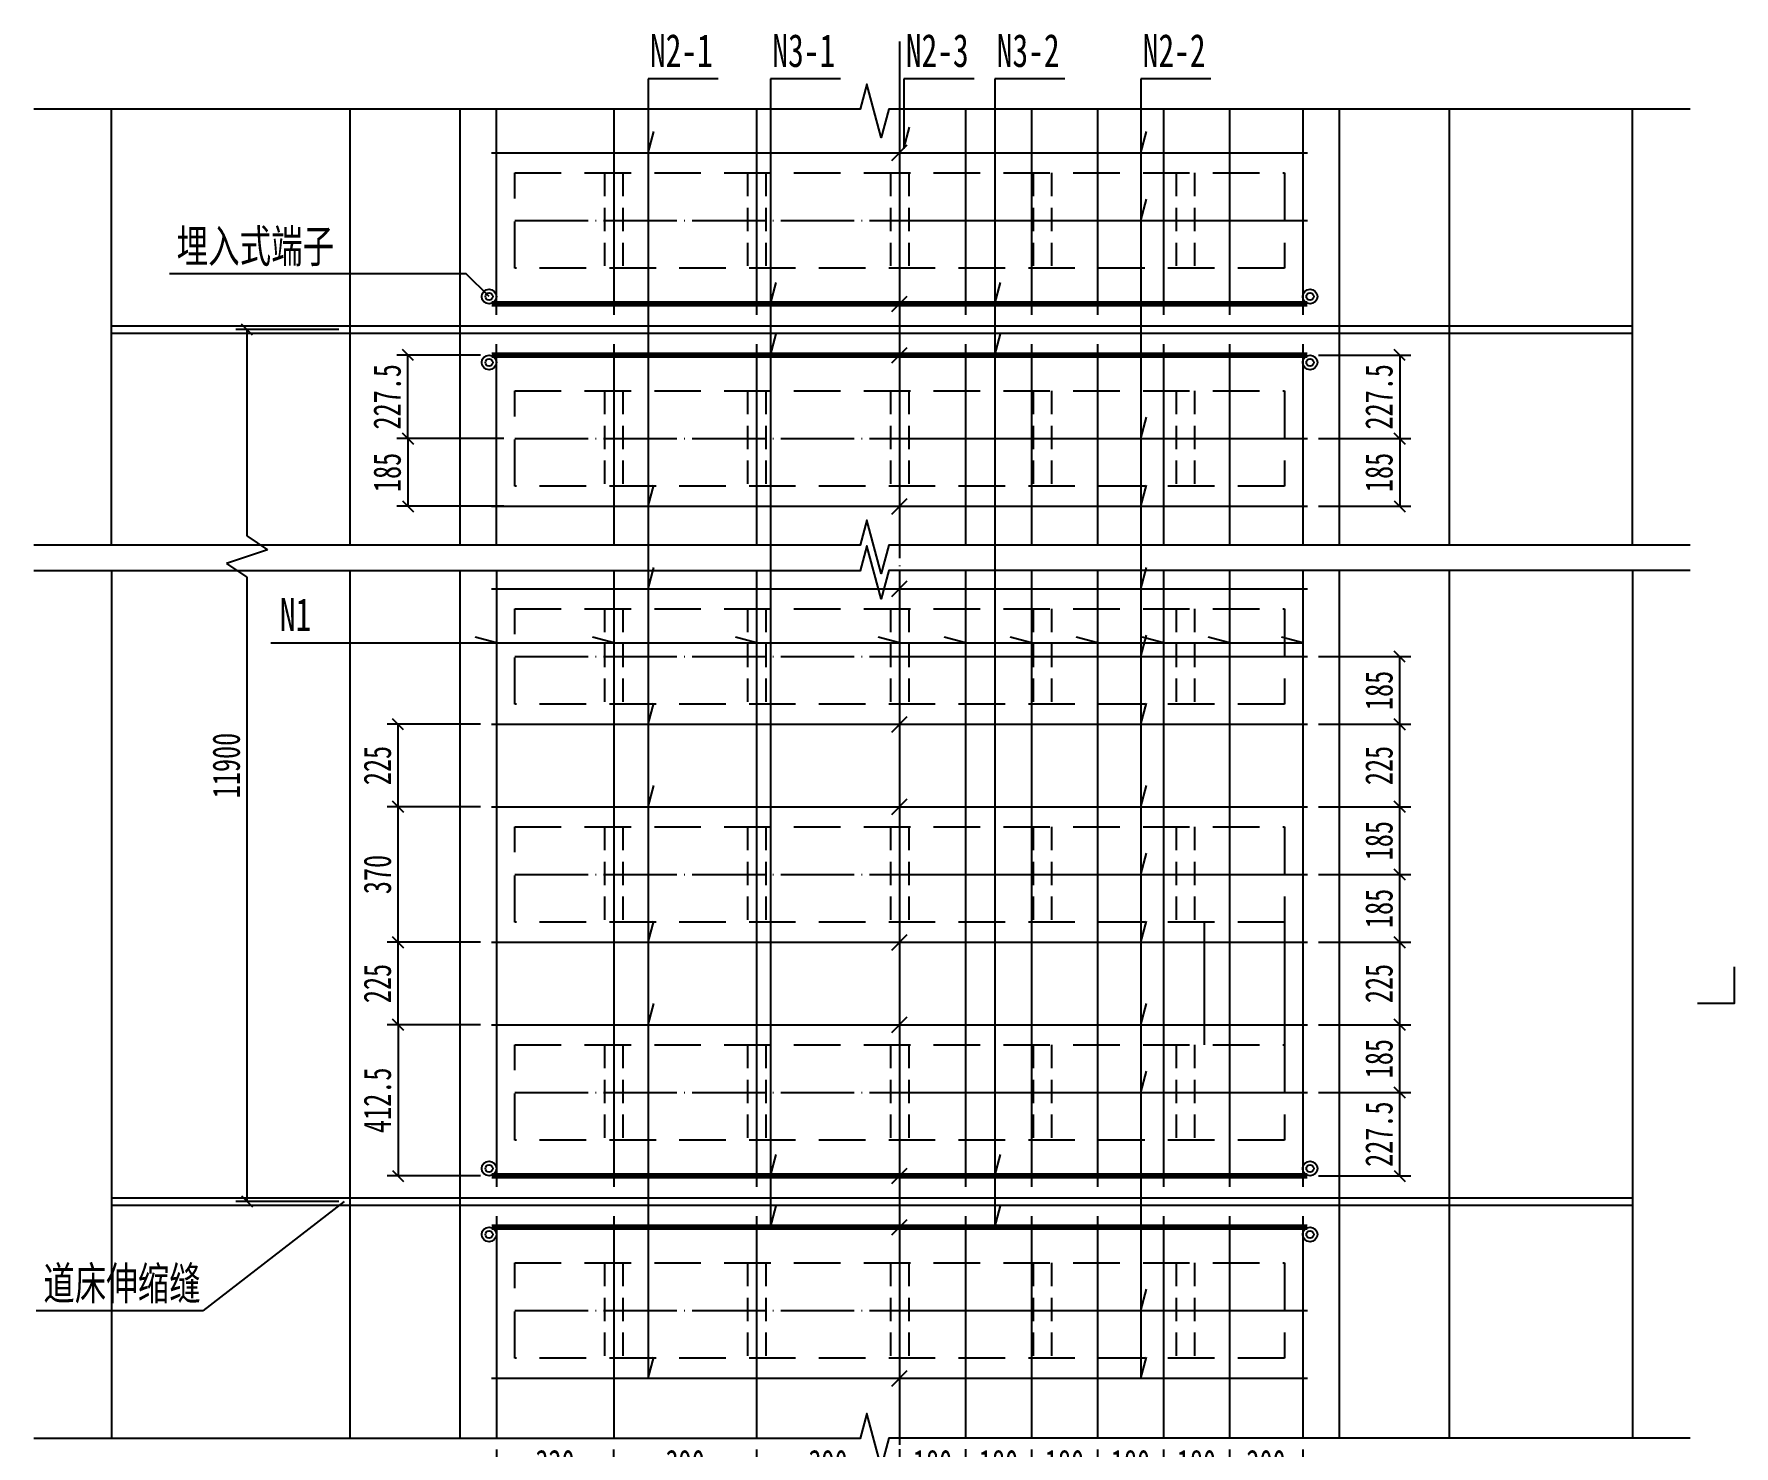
# Model space of a CAD drawing. Header units: millimetres. Extents: x 21769 to 40680, y -6403 to 2518.
# Drawn here: x 28907 to 33546, y -4418 to -564 of the extents above; entities that cross this region are included whole.
import ezdxf

# ---------------------------------------------------------------- set-up
doc = ezdxf.new("R2010")
doc.units = ezdxf.units.MM
doc.linetypes.add('DASHED', pattern=[19.05, 12.7, -6.35])
doc.linetypes.add('DOTE', pattern=[2.42, 2, -0.2, 0.02, -0.2])
doc.layers.get('Defpoints').update_dxf_attribs({"color": 250})
for name, color, linetype in [('DOT', 6, 'DOTE'), ('标注', 3, 'Continuous'), ('粗实线', 4, 'Continuous'), ('钢筋', 4, 'Continuous')]:
    doc.layers.add(name, color=color, linetype=linetype)
doc.styles.add('宋体', font='SimSun.ttf', dxfattribs={"width": 0.7})
doc.dimstyles.new('1比30', dxfattribs={"dimscale": 30, "dimtxt": 2.5, "dimasz": 1, "dimexe": 1, "dimexo": 1, "dimtad": 3, "dimdec": 0, "dimzin": 0, "dimdsep": 46, "dimtxsty": '宋体', "dimblk": 'OBLIQUE', "dimcen": 0.09, "dimadec": 0, "dimazin": 0, "dimtfac": 1, "dimtdec": 0, "dimtix": 1, "dimtofl": 0, "dimtmove": 0, "dimatfit": 3, "dimfxl": 0, "dimtolj": 1, "dimtzin": 0, "dimarcsym": 0})

# ---------------------------------------------------------------- blocks, each defined once
blk = doc.blocks.new('_Oblique')
at = {"color": 0, "linetype": 'ByBlock', "lineweight": -2}
blk.add_line((-0.5, -0.5), (0.5, 0.5), dxfattribs=at)
blk = doc.blocks.new('*D30')
at = {"layer": 'Defpoints', "color": 0, "transparency": 16777216}
for p in [(29900.7, -3042.9), (30156, -3042.9), (30156, -3267.9)]:
    blk.add_point(p, dxfattribs=at)
at = {"layer": '标注', "color": 0, "lineweight": -2, "transparency": 16777216}
for p, q in [((30126, -3042.9), (29870.7, -3042.9)), ((29900.7, -3267.9), (29900.7, -3042.9)), ((30126, -3267.9), (29870.7, -3267.9))]:
    blk.add_line(p, q, dxfattribs=at)
at = {"layer": '标注', "color": 0, "lineweight": -2, "transparency": 16777216, "xscale": 30, "yscale": 30, "zscale": 30}
for p, rotation in [((29900.7, -3042.9), 90), ((29900.7, -3267.9), 270)]:
    blk.add_blockref('_Oblique', p, dxfattribs=dict(at, rotation=rotation))
at = {"layer": '标注', "color": 0, "transparency": 16777216, "insert": (29844.5, -3155.4), "char_height": 75, "attachment_point": 5, "rotation": 90, "style": '宋体'}
blk.add_mtext('\\A1;225', dxfattribs=at)
blk = doc.blocks.new('*D31')
at = {"layer": 'Defpoints', "color": 0, "transparency": 16777216}
for p in [(29900.7, -2672.9), (30156, -2672.9), (30156, -3042.9)]:
    blk.add_point(p, dxfattribs=at)
at = {"layer": '标注', "color": 0, "lineweight": -2, "transparency": 16777216}
for p, q in [((30126, -2672.9), (29870.7, -2672.9)), ((29900.7, -3042.9), (29900.7, -2672.9)), ((30126, -3042.9), (29870.7, -3042.9))]:
    blk.add_line(p, q, dxfattribs=at)
at = {"layer": '标注', "color": 0, "lineweight": -2, "transparency": 16777216, "xscale": 30, "yscale": 30, "zscale": 30}
for p, rotation in [((29900.7, -2672.9), 90), ((29900.7, -3042.9), 270)]:
    blk.add_blockref('_Oblique', p, dxfattribs=dict(at, rotation=rotation))
at = {"layer": '标注', "color": 0, "transparency": 16777216, "insert": (29844.5, -2857.9), "char_height": 75, "attachment_point": 5, "rotation": 90, "style": '宋体'}
blk.add_mtext('\\A1;370', dxfattribs=at)
blk = doc.blocks.new('*D32')
at = {"layer": 'Defpoints', "color": 0, "transparency": 16777216}
for p in [(29900.7, -2447.9), (30156, -2447.9), (30156, -2672.9)]:
    blk.add_point(p, dxfattribs=at)
at = {"layer": '标注', "color": 0, "lineweight": -2, "transparency": 16777216}
for p, q in [((30126, -2447.9), (29870.7, -2447.9)), ((29900.7, -2672.9), (29900.7, -2447.9)), ((30126, -2672.9), (29870.7, -2672.9))]:
    blk.add_line(p, q, dxfattribs=at)
at = {"layer": '标注', "color": 0, "lineweight": -2, "transparency": 16777216, "xscale": 30, "yscale": 30, "zscale": 30}
for p, rotation in [((29900.7, -2447.9), 90), ((29900.7, -2672.9), 270)]:
    blk.add_blockref('_Oblique', p, dxfattribs=dict(at, rotation=rotation))
at = {"layer": '标注', "color": 0, "transparency": 16777216, "insert": (29844.5, -2560.4), "char_height": 75, "attachment_point": 5, "rotation": 90, "style": '宋体'}
blk.add_mtext('\\A1;225', dxfattribs=at)
blk = doc.blocks.new('*D27')
at = {"layer": 'Defpoints', "color": 0, "transparency": 16777216}
for p in [(29927.3, -1440.4), (30156, -1440.4), (30218.9, -1667.9)]:
    blk.add_point(p, dxfattribs=at)
at = {"layer": '标注', "color": 0, "lineweight": -2, "transparency": 16777216}
for p, q in [((30126, -1440.4), (29897.3, -1440.4)), ((29927.3, -1667.9), (29927.3, -1440.4)), ((30188.9, -1667.9), (29897.3, -1667.9))]:
    blk.add_line(p, q, dxfattribs=at)
at = {"layer": '标注', "color": 0, "lineweight": -2, "transparency": 16777216, "xscale": 30, "yscale": 30, "zscale": 30}
for p, rotation in [((29927.3, -1440.4), 90), ((29927.3, -1667.9), 270)]:
    blk.add_blockref('_Oblique', p, dxfattribs=dict(at, rotation=rotation))
at = {"layer": '标注', "color": 0, "transparency": 16777216, "insert": (29871.1, -1554.1), "char_height": 75, "attachment_point": 5, "rotation": 90, "style": '宋体'}
blk.add_mtext('\\A1;227.5', dxfattribs=at)
blk = doc.blocks.new('*D33')
at = {"layer": 'Defpoints', "color": 0, "transparency": 16777216}
for p in [(30156, -3267.9), (29900.7, -3680.4), (30156, -3680.4)]:
    blk.add_point(p, dxfattribs=at)
at = {"layer": '标注', "color": 0, "lineweight": -2, "transparency": 16777216}
for p, q in [((30126, -3267.9), (29870.7, -3267.9)), ((29900.7, -3267.9), (29900.7, -3680.4)), ((30126, -3680.4), (29870.7, -3680.4))]:
    blk.add_line(p, q, dxfattribs=at)
at = {"layer": '标注', "color": 0, "lineweight": -2, "transparency": 16777216, "xscale": 30, "yscale": 30, "zscale": 30}
for p, rotation in [((29900.7, -3267.9), 90), ((29900.7, -3680.4), 270)]:
    blk.add_blockref('_Oblique', p, dxfattribs=dict(at, rotation=rotation))
at = {"layer": '标注', "color": 0, "transparency": 16777216, "insert": (29844.5, -3474.1), "char_height": 75, "attachment_point": 5, "rotation": 90, "style": '宋体'}
blk.add_mtext('\\A1;412.5', dxfattribs=at)
blk = doc.blocks.new('*D34')
at = {"layer": 'Defpoints', "color": 0, "transparency": 16777216}
for p in [(30218.9, -1667.9), (29927.3, -1852.9), (30218.9, -1852.9)]:
    blk.add_point(p, dxfattribs=at)
at = {"layer": '标注', "color": 0, "lineweight": -2, "transparency": 16777216}
for p, q in [((30188.9, -1667.9), (29897.3, -1667.9)), ((29927.3, -1667.9), (29927.3, -1852.9)), ((30188.9, -1852.9), (29897.3, -1852.9))]:
    blk.add_line(p, q, dxfattribs=at)
at = {"layer": '标注', "color": 0, "lineweight": -2, "transparency": 16777216, "xscale": 30, "yscale": 30, "zscale": 30}
for p, rotation in [((29927.3, -1667.9), 90), ((29927.3, -1852.9), 270)]:
    blk.add_blockref('_Oblique', p, dxfattribs=dict(at, rotation=rotation))
at = {"layer": '标注', "color": 0, "transparency": 16777216, "insert": (29871.1, -1760.4), "char_height": 75, "attachment_point": 5, "rotation": 90, "style": '宋体'}
blk.add_mtext('\\A1;185', dxfattribs=at)
blk = doc.blocks.new('*D35')
at = {"layer": 'Defpoints', "color": 0, "transparency": 16777216}
for p in [(32381.8, -1440.4), (32381.8, -1667.9), (32633.7, -1667.9)]:
    blk.add_point(p, dxfattribs=at)
at = {"layer": '标注', "color": 0, "lineweight": -2, "transparency": 16777216}
for p, q in [((32411.8, -1440.4), (32663.7, -1440.4)), ((32633.7, -1440.4), (32633.7, -1667.9)), ((32411.8, -1667.9), (32663.7, -1667.9))]:
    blk.add_line(p, q, dxfattribs=at)
at = {"layer": '标注', "color": 0, "lineweight": -2, "transparency": 16777216, "xscale": 30, "yscale": 30, "zscale": 30}
for p, rotation in [((32633.7, -1440.4), 90), ((32633.7, -1667.9), 270)]:
    blk.add_blockref('_Oblique', p, dxfattribs=dict(at, rotation=rotation))
at = {"layer": '标注', "color": 0, "transparency": 16777216, "insert": (32577.4, -1554.1), "char_height": 75, "attachment_point": 5, "rotation": 90, "style": '宋体'}
blk.add_mtext('\\A1;227.5', dxfattribs=at)
blk = doc.blocks.new('*D36')
at = {"layer": 'Defpoints', "color": 0, "transparency": 16777216}
for p in [(32381.8, -1667.9), (32381.8, -1852.9), (32633.7, -1852.9)]:
    blk.add_point(p, dxfattribs=at)
at = {"layer": '标注', "color": 0, "lineweight": -2, "transparency": 16777216}
for p, q in [((32411.8, -1667.9), (32663.7, -1667.9)), ((32633.7, -1667.9), (32633.7, -1852.9)), ((32411.8, -1852.9), (32663.7, -1852.9))]:
    blk.add_line(p, q, dxfattribs=at)
at = {"layer": '标注', "color": 0, "lineweight": -2, "transparency": 16777216, "xscale": 30, "yscale": 30, "zscale": 30}
for p, rotation in [((32633.7, -1667.9), 90), ((32633.7, -1852.9), 270)]:
    blk.add_blockref('_Oblique', p, dxfattribs=dict(at, rotation=rotation))
at = {"layer": '标注', "color": 0, "transparency": 16777216, "insert": (32577.4, -1760.4), "char_height": 75, "attachment_point": 5, "rotation": 90, "style": '宋体'}
blk.add_mtext('\\A1;185', dxfattribs=at)
blk = doc.blocks.new('*D37')
at = {"layer": 'Defpoints', "color": 0, "transparency": 16777216}
for p in [(32381.8, -3452.9), (32633.7, -3452.9), (32381.8, -3680.4)]:
    blk.add_point(p, dxfattribs=at)
at = {"layer": '标注', "color": 0, "lineweight": -2, "transparency": 16777216}
for p, q in [((32411.8, -3452.9), (32663.7, -3452.9)), ((32633.7, -3680.4), (32633.7, -3452.9)), ((32411.8, -3680.4), (32663.7, -3680.4))]:
    blk.add_line(p, q, dxfattribs=at)
at = {"layer": '标注', "color": 0, "lineweight": -2, "transparency": 16777216, "xscale": 30, "yscale": 30, "zscale": 30}
for p, rotation in [((32633.7, -3452.9), 90), ((32633.7, -3680.4), 270)]:
    blk.add_blockref('_Oblique', p, dxfattribs=dict(at, rotation=rotation))
at = {"layer": '标注', "color": 0, "transparency": 16777216, "insert": (32577.4, -3566.6), "char_height": 75, "attachment_point": 5, "rotation": 90, "style": '宋体'}
blk.add_mtext('\\A1;227.5', dxfattribs=at)
blk = doc.blocks.new('*D38')
at = {"layer": 'Defpoints', "color": 0, "transparency": 16777216}
for p in [(32381.8, -3267.9), (32633.7, -3267.9), (32381.8, -3452.9)]:
    blk.add_point(p, dxfattribs=at)
at = {"layer": '标注', "color": 0, "lineweight": -2, "transparency": 16777216}
for p, q in [((32411.8, -3267.9), (32663.7, -3267.9)), ((32633.7, -3452.9), (32633.7, -3267.9)), ((32411.8, -3452.9), (32663.7, -3452.9))]:
    blk.add_line(p, q, dxfattribs=at)
at = {"layer": '标注', "color": 0, "lineweight": -2, "transparency": 16777216, "xscale": 30, "yscale": 30, "zscale": 30}
for p, rotation in [((32633.7, -3267.9), 90), ((32633.7, -3452.9), 270)]:
    blk.add_blockref('_Oblique', p, dxfattribs=dict(at, rotation=rotation))
at = {"layer": '标注', "color": 0, "transparency": 16777216, "insert": (32577.4, -3360.4), "char_height": 75, "attachment_point": 5, "rotation": 90, "style": '宋体'}
blk.add_mtext('\\A1;185', dxfattribs=at)
blk = doc.blocks.new('*D39')
at = {"layer": 'Defpoints', "color": 0, "transparency": 16777216}
for p in [(32381.8, -3042.9), (32633.7, -3042.9), (32381.8, -3267.9)]:
    blk.add_point(p, dxfattribs=at)
at = {"layer": '标注', "color": 0, "lineweight": -2, "transparency": 16777216}
for p, q in [((32411.8, -3042.9), (32663.7, -3042.9)), ((32633.7, -3267.9), (32633.7, -3042.9)), ((32411.8, -3267.9), (32663.7, -3267.9))]:
    blk.add_line(p, q, dxfattribs=at)
at = {"layer": '标注', "color": 0, "lineweight": -2, "transparency": 16777216, "xscale": 30, "yscale": 30, "zscale": 30}
for p, rotation in [((32633.7, -3042.9), 90), ((32633.7, -3267.9), 270)]:
    blk.add_blockref('_Oblique', p, dxfattribs=dict(at, rotation=rotation))
at = {"layer": '标注', "color": 0, "transparency": 16777216, "insert": (32577.4, -3155.4), "char_height": 75, "attachment_point": 5, "rotation": 90, "style": '宋体'}
blk.add_mtext('\\A1;225', dxfattribs=at)
blk = doc.blocks.new('*D40')
at = {"layer": 'Defpoints', "color": 0, "transparency": 16777216}
for p in [(32381.8, -2857.9), (32633.7, -2857.9), (32381.8, -3042.9)]:
    blk.add_point(p, dxfattribs=at)
at = {"layer": '标注', "color": 0, "lineweight": -2, "transparency": 16777216}
for p, q in [((32411.8, -2857.9), (32663.7, -2857.9)), ((32633.7, -3042.9), (32633.7, -2857.9)), ((32411.8, -3042.9), (32663.7, -3042.9))]:
    blk.add_line(p, q, dxfattribs=at)
at = {"layer": '标注', "color": 0, "lineweight": -2, "transparency": 16777216, "xscale": 30, "yscale": 30, "zscale": 30}
for p, rotation in [((32633.7, -2857.9), 90), ((32633.7, -3042.9), 270)]:
    blk.add_blockref('_Oblique', p, dxfattribs=dict(at, rotation=rotation))
at = {"layer": '标注', "color": 0, "transparency": 16777216, "insert": (32577.4, -2950.4), "char_height": 75, "attachment_point": 5, "rotation": 90, "style": '宋体'}
blk.add_mtext('\\A1;185', dxfattribs=at)
blk = doc.blocks.new('*D41')
at = {"layer": 'Defpoints', "color": 0, "transparency": 16777216}
for p in [(32381.8, -2672.9), (32633.7, -2672.9), (32381.8, -2857.9)]:
    blk.add_point(p, dxfattribs=at)
at = {"layer": '标注', "color": 0, "lineweight": -2, "transparency": 16777216}
for p, q in [((32411.8, -2672.9), (32663.7, -2672.9)), ((32633.7, -2857.9), (32633.7, -2672.9)), ((32411.8, -2857.9), (32663.7, -2857.9))]:
    blk.add_line(p, q, dxfattribs=at)
at = {"layer": '标注', "color": 0, "lineweight": -2, "transparency": 16777216, "xscale": 30, "yscale": 30, "zscale": 30}
for p, rotation in [((32633.7, -2672.9), 90), ((32633.7, -2857.9), 270)]:
    blk.add_blockref('_Oblique', p, dxfattribs=dict(at, rotation=rotation))
at = {"layer": '标注', "color": 0, "transparency": 16777216, "insert": (32577.4, -2765.4), "char_height": 75, "attachment_point": 5, "rotation": 90, "style": '宋体'}
blk.add_mtext('\\A1;185', dxfattribs=at)
blk = doc.blocks.new('*D42')
at = {"layer": 'Defpoints', "color": 0, "transparency": 16777216}
for p in [(32381.8, -2447.9), (32633.7, -2447.9), (32381.8, -2672.9)]:
    blk.add_point(p, dxfattribs=at)
at = {"layer": '标注', "color": 0, "lineweight": -2, "transparency": 16777216}
for p, q in [((32411.8, -2447.9), (32663.7, -2447.9)), ((32633.7, -2672.9), (32633.7, -2447.9)), ((32411.8, -2672.9), (32663.7, -2672.9))]:
    blk.add_line(p, q, dxfattribs=at)
at = {"layer": '标注', "color": 0, "lineweight": -2, "transparency": 16777216, "xscale": 30, "yscale": 30, "zscale": 30}
for p, rotation in [((32633.7, -2447.9), 90), ((32633.7, -2672.9), 270)]:
    blk.add_blockref('_Oblique', p, dxfattribs=dict(at, rotation=rotation))
at = {"layer": '标注', "color": 0, "transparency": 16777216, "insert": (32577.4, -2560.4), "char_height": 75, "attachment_point": 5, "rotation": 90, "style": '宋体'}
blk.add_mtext('\\A1;225', dxfattribs=at)
blk = doc.blocks.new('*D43')
at = {"layer": 'Defpoints', "color": 0, "transparency": 16777216}
for p in [(32381.8, -2262.9), (32633.7, -2262.9), (32381.8, -2447.9)]:
    blk.add_point(p, dxfattribs=at)
at = {"layer": '标注', "color": 0, "lineweight": -2, "transparency": 16777216}
for p, q in [((32411.8, -2262.9), (32663.7, -2262.9)), ((32633.7, -2447.9), (32633.7, -2262.9)), ((32411.8, -2447.9), (32663.7, -2447.9))]:
    blk.add_line(p, q, dxfattribs=at)
at = {"layer": '标注', "color": 0, "lineweight": -2, "transparency": 16777216, "xscale": 30, "yscale": 30, "zscale": 30}
for p, rotation in [((32633.7, -2262.9), 90), ((32633.7, -2447.9), 270)]:
    blk.add_blockref('_Oblique', p, dxfattribs=dict(at, rotation=rotation))
at = {"layer": '标注', "color": 0, "transparency": 16777216, "insert": (32577.4, -2355.4), "char_height": 75, "attachment_point": 5, "rotation": 90, "style": '宋体'}
blk.add_mtext('\\A1;185', dxfattribs=at)
blk = doc.blocks.new('*D28')
at = {"layer": 'Defpoints', "color": 0, "transparency": 16777216}
for p in [(29768.9, -1370.4), (29488.4, -3750.4), (29768.9, -3750.4)]:
    blk.add_point(p, dxfattribs=at)
at = {"layer": '标注', "color": 0, "lineweight": -2, "transparency": 16777216}
for p, q in [((29738.9, -1370.4), (29458.4, -1370.4)), ((29488.4, -1370.4), (29488.4, -1933.8)), ((29488.4, -1933.8), (29544.6, -1971.3)), ((29544.6, -1971.3), (29432.1, -2008.8)), ((29432.1, -2008.8), (29488.4, -2046.3)), ((29488.4, -2046.3), (29488.4, -3750.4)), ((29738.9, -3750.4), (29458.4, -3750.4))]:
    blk.add_line(p, q, dxfattribs=at)
at = {"layer": '标注', "color": 0, "lineweight": -2, "transparency": 16777216, "xscale": 30, "yscale": 30, "zscale": 30}
for p, rotation in [((29488.4, -1370.4), 90), ((29488.4, -3750.4), 270)]:
    blk.add_blockref('_Oblique', p, dxfattribs=dict(at, rotation=rotation))
at = {"layer": '标注', "color": 0, "transparency": 16777216, "insert": (29432.1, -2560.4), "char_height": 75, "attachment_point": 5, "rotation": 90, "style": '宋体'}
blk.add_mtext('\\A1;11900', dxfattribs=at)
blk = doc.blocks.new('*D46')
at = {"layer": 'Defpoints', "color": 0, "transparency": 16777216}
for p in [(30168.9, -4397.2), (30488.9, -4397.2), (30488.9, -4522.2)]:
    blk.add_point(p, dxfattribs=at)
at = {"layer": '标注', "color": 0, "lineweight": -2, "transparency": 16777216}
for p, q in [((30168.9, -4427.2), (30168.9, -4552.2)), ((30488.9, -4427.2), (30488.9, -4552.2)), ((30168.9, -4522.2), (30488.9, -4522.2))]:
    blk.add_line(p, q, dxfattribs=at)
at = {"layer": '标注', "color": 0, "lineweight": -2, "transparency": 16777216, "xscale": 30, "yscale": 30, "zscale": 30, "rotation": 180}
blk.add_blockref('_Oblique', (30168.9, -4522.2), dxfattribs=at)
at = {"layer": '标注', "color": 0, "lineweight": -2, "transparency": 16777216, "xscale": 30, "yscale": 30, "zscale": 30}
blk.add_blockref('_Oblique', (30488.9, -4522.2), dxfattribs=at)
at = {"layer": '标注', "color": 0, "transparency": 16777216, "insert": (30328.9, -4466), "char_height": 75, "attachment_point": 5, "style": '宋体'}
blk.add_mtext('\\A1;320', dxfattribs=at)
blk = doc.blocks.new('*D47')
at = {"layer": 'Defpoints', "color": 0, "transparency": 16777216}
for p in [(30488.9, -4397.2), (30878.9, -4397.2), (30878.9, -4522.2)]:
    blk.add_point(p, dxfattribs=at)
at = {"layer": '标注', "color": 0, "lineweight": -2, "transparency": 16777216}
for p, q in [((30488.9, -4427.2), (30488.9, -4552.2)), ((30878.9, -4427.2), (30878.9, -4552.2)), ((30488.9, -4522.2), (30878.9, -4522.2))]:
    blk.add_line(p, q, dxfattribs=at)
at = {"layer": '标注', "color": 0, "lineweight": -2, "transparency": 16777216, "xscale": 30, "yscale": 30, "zscale": 30, "rotation": 180}
blk.add_blockref('_Oblique', (30488.9, -4522.2), dxfattribs=at)
at = {"layer": '标注', "color": 0, "lineweight": -2, "transparency": 16777216, "xscale": 30, "yscale": 30, "zscale": 30}
blk.add_blockref('_Oblique', (30878.9, -4522.2), dxfattribs=at)
at = {"layer": '标注', "color": 0, "transparency": 16777216, "insert": (30683.9, -4466), "char_height": 75, "attachment_point": 5, "style": '宋体'}
blk.add_mtext('\\A1;390', dxfattribs=at)
blk = doc.blocks.new('*D48')
at = {"layer": 'Defpoints', "color": 0, "transparency": 16777216}
for p in [(30878.9, -4397.2), (31268.9, -4397.2), (31268.9, -4522.2)]:
    blk.add_point(p, dxfattribs=at)
at = {"layer": '标注', "color": 0, "lineweight": -2, "transparency": 16777216}
for p, q in [((30878.9, -4427.2), (30878.9, -4552.2)), ((31268.9, -4427.2), (31268.9, -4552.2)), ((30878.9, -4522.2), (31268.9, -4522.2))]:
    blk.add_line(p, q, dxfattribs=at)
at = {"layer": '标注', "color": 0, "lineweight": -2, "transparency": 16777216, "xscale": 30, "yscale": 30, "zscale": 30, "rotation": 180}
blk.add_blockref('_Oblique', (30878.9, -4522.2), dxfattribs=at)
at = {"layer": '标注', "color": 0, "lineweight": -2, "transparency": 16777216, "xscale": 30, "yscale": 30, "zscale": 30}
blk.add_blockref('_Oblique', (31268.9, -4522.2), dxfattribs=at)
at = {"layer": '标注', "color": 0, "transparency": 16777216, "insert": (31073.9, -4466), "char_height": 75, "attachment_point": 5, "style": '宋体'}
blk.add_mtext('\\A1;390', dxfattribs=at)
blk = doc.blocks.new('*D61')
at = {"color": 0, "lineweight": -2, "transparency": 16777216}
for p, q in [((31268.9, -4426.8), (31268.9, -4552.2)), ((31448.9, -4426.8), (31448.9, -4552.2)), ((31268.9, -4522.2), (31448.9, -4522.2))]:
    blk.add_line(p, q, dxfattribs=at)
at = {"layer": 'Defpoints', "color": 0, "transparency": 16777216}
for p in [(31268.9, -4396.8), (31448.9, -4396.8), (31448.9, -4522.2)]:
    blk.add_point(p, dxfattribs=at)
at = {"color": 0, "lineweight": -2, "transparency": 16777216, "xscale": 30, "yscale": 30, "zscale": 30, "rotation": 180}
blk.add_blockref('_Oblique', (31268.9, -4522.2), dxfattribs=at)
at = {"color": 0, "lineweight": -2, "transparency": 16777216, "xscale": 30, "yscale": 30, "zscale": 30}
blk.add_blockref('_Oblique', (31448.9, -4522.2), dxfattribs=at)
at = {"color": 0, "transparency": 16777216, "insert": (31358.9, -4466), "char_height": 75, "attachment_point": 5, "style": '宋体'}
blk.add_mtext('\\A1;180', dxfattribs=at)
blk = doc.blocks.new('*D62')
at = {"color": 0, "lineweight": -2, "transparency": 16777216}
for p, q in [((31448.9, -4426.8), (31448.9, -4552.2)), ((31628.9, -4427.2), (31628.9, -4552.2)), ((31448.9, -4522.2), (31628.9, -4522.2))]:
    blk.add_line(p, q, dxfattribs=at)
at = {"layer": 'Defpoints', "color": 0, "transparency": 16777216}
for p in [(31448.9, -4396.8), (31628.9, -4397.2), (31628.9, -4522.2)]:
    blk.add_point(p, dxfattribs=at)
at = {"color": 0, "lineweight": -2, "transparency": 16777216, "xscale": 30, "yscale": 30, "zscale": 30, "rotation": 180}
blk.add_blockref('_Oblique', (31448.9, -4522.2), dxfattribs=at)
at = {"color": 0, "lineweight": -2, "transparency": 16777216, "xscale": 30, "yscale": 30, "zscale": 30}
blk.add_blockref('_Oblique', (31628.9, -4522.2), dxfattribs=at)
at = {"color": 0, "transparency": 16777216, "insert": (31538.9, -4466), "char_height": 75, "attachment_point": 5, "style": '宋体'}
blk.add_mtext('\\A1;180', dxfattribs=at)
blk = doc.blocks.new('*D63')
at = {"color": 0, "lineweight": -2, "transparency": 16777216}
for p, q in [((31628.9, -4427.2), (31628.9, -4552.2)), ((31808.9, -4427.2), (31808.9, -4552.2)), ((31628.9, -4522.2), (31808.9, -4522.2))]:
    blk.add_line(p, q, dxfattribs=at)
at = {"layer": 'Defpoints', "color": 0, "transparency": 16777216}
for p in [(31628.9, -4397.2), (31808.9, -4397.2), (31808.9, -4522.2)]:
    blk.add_point(p, dxfattribs=at)
at = {"color": 0, "lineweight": -2, "transparency": 16777216, "xscale": 30, "yscale": 30, "zscale": 30, "rotation": 180}
blk.add_blockref('_Oblique', (31628.9, -4522.2), dxfattribs=at)
at = {"color": 0, "lineweight": -2, "transparency": 16777216, "xscale": 30, "yscale": 30, "zscale": 30}
blk.add_blockref('_Oblique', (31808.9, -4522.2), dxfattribs=at)
at = {"color": 0, "transparency": 16777216, "insert": (31718.9, -4466), "char_height": 75, "attachment_point": 5, "style": '宋体'}
blk.add_mtext('\\A1;180', dxfattribs=at)
blk = doc.blocks.new('*D64')
at = {"color": 0, "lineweight": -2, "transparency": 16777216}
for p, q in [((31808.9, -4427.2), (31808.9, -4552.2)), ((31988.9, -4427.2), (31988.9, -4552.2)), ((31808.9, -4522.2), (31988.9, -4522.2))]:
    blk.add_line(p, q, dxfattribs=at)
at = {"layer": 'Defpoints', "color": 0, "transparency": 16777216}
for p in [(31808.9, -4397.2), (31988.9, -4397.2), (31988.9, -4522.2)]:
    blk.add_point(p, dxfattribs=at)
at = {"color": 0, "lineweight": -2, "transparency": 16777216, "xscale": 30, "yscale": 30, "zscale": 30, "rotation": 180}
blk.add_blockref('_Oblique', (31808.9, -4522.2), dxfattribs=at)
at = {"color": 0, "lineweight": -2, "transparency": 16777216, "xscale": 30, "yscale": 30, "zscale": 30}
blk.add_blockref('_Oblique', (31988.9, -4522.2), dxfattribs=at)
at = {"color": 0, "transparency": 16777216, "insert": (31898.9, -4466), "char_height": 75, "attachment_point": 5, "style": '宋体'}
blk.add_mtext('\\A1;180', dxfattribs=at)
blk = doc.blocks.new('*D65')
at = {"color": 0, "lineweight": -2, "transparency": 16777216}
for p, q in [((31988.9, -4427.2), (31988.9, -4552.2)), ((32168.9, -4427.2), (32168.9, -4552.2)), ((31988.9, -4522.2), (32168.9, -4522.2))]:
    blk.add_line(p, q, dxfattribs=at)
at = {"layer": 'Defpoints', "color": 0, "transparency": 16777216}
for p in [(31988.9, -4397.2), (32168.9, -4397.2), (32168.9, -4522.2)]:
    blk.add_point(p, dxfattribs=at)
at = {"color": 0, "lineweight": -2, "transparency": 16777216, "xscale": 30, "yscale": 30, "zscale": 30, "rotation": 180}
blk.add_blockref('_Oblique', (31988.9, -4522.2), dxfattribs=at)
at = {"color": 0, "lineweight": -2, "transparency": 16777216, "xscale": 30, "yscale": 30, "zscale": 30}
blk.add_blockref('_Oblique', (32168.9, -4522.2), dxfattribs=at)
at = {"color": 0, "transparency": 16777216, "insert": (32078.9, -4466), "char_height": 75, "attachment_point": 5, "style": '宋体'}
blk.add_mtext('\\A1;180', dxfattribs=at)
blk = doc.blocks.new('*D66')
at = {"color": 0, "lineweight": -2, "transparency": 16777216}
for p, q in [((32168.9, -4427.2), (32168.9, -4552.2)), ((32368.9, -4427.2), (32368.9, -4552.2)), ((32168.9, -4522.2), (32368.9, -4522.2))]:
    blk.add_line(p, q, dxfattribs=at)
at = {"layer": 'Defpoints', "color": 0, "transparency": 16777216}
for p in [(32168.9, -4397.2), (32368.9, -4397.2), (32368.9, -4522.2)]:
    blk.add_point(p, dxfattribs=at)
at = {"color": 0, "lineweight": -2, "transparency": 16777216, "xscale": 30, "yscale": 30, "zscale": 30, "rotation": 180}
blk.add_blockref('_Oblique', (32168.9, -4522.2), dxfattribs=at)
at = {"color": 0, "lineweight": -2, "transparency": 16777216, "xscale": 30, "yscale": 30, "zscale": 30}
blk.add_blockref('_Oblique', (32368.9, -4522.2), dxfattribs=at)
at = {"color": 0, "transparency": 16777216, "insert": (32268.9, -4466), "char_height": 75, "attachment_point": 5, "style": '宋体'}
blk.add_mtext('\\A1;200', dxfattribs=at)

msp = doc.modelspace()

# ---------------------------------------------------------------- linework, layer by layer
for p, q in [((29118.93, -1959.14), (29118.93, -769.2)), ((29768.93, -769.2), (29768.93, -1959.14)), ((30068.93, -769.2), (30068.93, -1959.14)), ((32468.93, -769.2), (32468.93, -1959.14)), ((32768.93, -769.2), (32768.93, -1959.14)), ((33268.93, -1958.66), (33268.93, -768.72)), ((29118.93, -1360.37), (33268.93, -1360.37)), ((29118.93, -1380.37), (33268.93, -1380.37)), ((29118.93, -2028.8), (29118.93, -4397.23)), ((29768.93, -2028.8), (29768.93, -4397.23)), ((30068.93, -2028.8), (30068.93, -4397.23)), ((32468.93, -2028.8), (32468.93, -4397.23)), ((32768.93, -2028.8), (32768.93, -4397.23)), ((33268.93, -2028.33), (33268.93, -4396.75)), ((29118.93, -3740.37), (33268.93, -3740.37)), ((29118.93, -3760.37), (33268.93, -3760.37))]:
    msp.add_line(p, q)
at = {"linetype": 'DASHED', "ltscale": 5}
for p, q in [((30463.93, -942.87), (30463.93, -1202.87)), ((30513.93, -942.87), (30513.93, -1202.87)), ((30853.93, -942.87), (30853.93, -1202.87)), ((30903.93, -942.87), (30903.93, -1202.87)), ((31243.93, -942.87), (31243.93, -1202.87)), ((31293.93, -942.87), (31293.93, -1202.87)), ((31633.93, -942.87), (31633.93, -1202.87)), ((31683.93, -942.87), (31683.93, -1202.87)), ((32023.93, -942.87), (32023.93, -1202.87)), ((32073.93, -942.87), (32073.93, -1202.87)), ((30463.93, -1537.87), (30463.93, -1797.87)), ((30513.93, -1537.87), (30513.93, -1797.87)), ((30853.93, -1537.87), (30853.93, -1797.87)), ((30903.93, -1537.87), (30903.93, -1797.87)), ((31243.93, -1537.87), (31243.93, -1797.87)), ((31293.93, -1537.87), (31293.93, -1797.87)), ((31633.93, -1537.87), (31633.93, -1797.87)), ((31683.93, -1537.87), (31683.93, -1797.87)), ((32023.93, -1537.87), (32023.93, -1797.87)), ((32073.93, -1537.87), (32073.93, -1797.87)), ((30463.93, -2132.87), (30463.93, -2392.87)), ((30513.93, -2132.87), (30513.93, -2392.87)), ((30853.93, -2132.87), (30853.93, -2392.87)), ((30903.93, -2132.87), (30903.93, -2392.87)), ((31243.93, -2132.87), (31243.93, -2392.87)), ((31293.93, -2132.87), (31293.93, -2392.87)), ((31633.93, -2132.87), (31633.93, -2392.87)), ((31683.93, -2132.87), (31683.93, -2392.87)), ((32023.93, -2132.87), (32023.93, -2392.87)), ((32073.93, -2132.87), (32073.93, -2392.87)), ((30463.93, -2727.87), (30463.93, -2987.87)), ((30513.93, -2727.87), (30513.93, -2987.87)), ((30853.93, -2727.87), (30853.93, -2987.87)), ((30903.93, -2727.87), (30903.93, -2987.87)), ((31243.93, -2727.87), (31243.93, -2987.87)), ((31293.93, -2727.87), (31293.93, -2987.87)), ((31633.93, -2727.87), (31633.93, -2987.87)), ((31683.93, -2727.87), (31683.93, -2987.87)), ((32023.93, -2727.87), (32023.93, -2987.87)), ((32073.93, -2727.87), (32073.93, -2987.87)), ((30463.93, -3322.87), (30463.93, -3582.87)), ((30513.93, -3322.87), (30513.93, -3582.87)), ((30853.93, -3322.87), (30853.93, -3582.87)), ((30903.93, -3322.87), (30903.93, -3582.87)), ((31243.93, -3322.87), (31243.93, -3582.87)), ((31293.93, -3322.87), (31293.93, -3582.87)), ((31633.93, -3322.87), (31633.93, -3582.87)), ((31683.93, -3322.87), (31683.93, -3582.87)), ((32023.93, -3322.87), (32023.93, -3582.87)), ((32073.93, -3322.87), (32073.93, -3582.87)), ((30463.93, -3917.87), (30463.93, -4177.87)), ((30513.93, -3917.87), (30513.93, -4177.87)), ((30853.93, -3917.87), (30853.93, -4177.87)), ((30903.93, -3917.87), (30903.93, -4177.87)), ((31243.93, -3917.87), (31243.93, -4177.87)), ((31293.93, -3917.87), (31293.93, -4177.87)), ((31633.93, -3917.87), (31633.93, -4177.87)), ((31683.93, -3917.87), (31683.93, -4177.87)), ((32023.93, -3917.87), (32023.93, -4177.87)), ((32073.93, -3917.87), (32073.93, -4177.87))]:
    msp.add_line(p, q, dxfattribs=at)
at = {"color": 3}
for p, q in [((32100.11, -2987.87), (32100.11, -3322.87)), ((32318.93, -2987.87), (32318.93, -3322.87))]:
    msp.add_line(p, q, dxfattribs=at)
for points in [[(33425.82, -768.72), (31239.82, -768.72), (31219.06, -846.2), (31180.13, -700.9), (31161.82, -769.2), (28907.25, -769.2)], [(33425.82, -1958.66), (31239.82, -1958.66), (31219.06, -2036.14), (31180.13, -1890.83), (31161.82, -1959.14), (28907.25, -1959.14)], [(33425.82, -2028.33), (31239.82, -2028.33), (31219.06, -2105.81), (31180.13, -1960.5), (31161.82, -2028.8), (28907.25, -2028.8)], [(33425.82, -4396.75), (31239.82, -4396.75), (31219.06, -4474.23), (31180.13, -4328.93), (31161.82, -4397.23), (28907.25, -4397.23)]]:
    msp.add_lwpolyline(points)
at = {"linetype": 'DASHED', "ltscale": 10}
for points in [[(30218.93, -942.87), (32318.93, -942.87), (32318.93, -1202.87), (30218.93, -1202.87)], [(30218.93, -1537.87), (32318.93, -1537.87), (32318.93, -1797.87), (30218.93, -1797.87)], [(30218.93, -2132.87), (32318.93, -2132.87), (32318.93, -2392.87), (30218.93, -2392.87)], [(30218.93, -2727.87), (32318.93, -2727.87), (32318.93, -2987.87), (30218.93, -2987.87)], [(30218.93, -3322.87), (32318.93, -3322.87), (32318.93, -3582.87), (30218.93, -3582.87)], [(30218.93, -3917.87), (32318.93, -3917.87), (32318.93, -4177.87), (30218.93, -4177.87)]]:
    msp.add_lwpolyline(points, close=True, dxfattribs=at)
for centre, radius in [((30148.93, -1280.37), 20), ((30148.93, -1280.37), 10), ((32388.93, -1280.37), 20), ((32388.93, -1280.37), 10), ((30148.93, -1460.37), 20), ((30148.93, -1460.37), 10), ((32388.93, -1460.37), 20), ((32388.93, -1460.37), 10), ((30148.93, -3660.37), 20), ((30148.93, -3660.37), 10), ((32388.93, -3660.37), 20), ((32388.93, -3660.37), 10), ((30148.93, -3840.37), 20), ((30148.93, -3840.37), 10), ((32388.93, -3840.37), 20), ((32388.93, -3840.37), 10)]:
    msp.add_circle(centre, radius)
at = {"layer": 'DOT', "ltscale": 100}
for p, q in [((31268.93, -584.19), (31268.93, -4557.08)), ((30218.93, -1072.87), (32318.93, -1072.87)), ((30218.93, -1667.87), (32318.93, -1667.87)), ((30218.93, -2262.87), (32318.93, -2262.87)), ((30218.93, -2857.87), (32318.93, -2857.87)), ((30218.93, -3452.87), (32318.93, -3452.87)), ((30218.93, -4047.87), (32318.93, -4047.87))]:
    msp.add_line(p, q, dxfattribs=at)
at = {"layer": '标注'}
for p, q in [((30582.72, -686.25), (30582.72, -4232.87)), ((30774.16, -686.25), (30582.72, -686.25)), ((30916.7, -686.25), (30916.7, -3820.37)), ((31108.14, -686.25), (30916.7, -686.25)), ((31280.79, -686.25), (31280.79, -876)), ((31472.23, -686.25), (31280.79, -686.25)), ((31528.88, -686.25), (31528.88, -3820.37)), ((31720.32, -686.25), (31528.88, -686.25)), ((31927.14, -686.25), (31927.14, -4232.87)), ((32118.58, -686.25), (31927.14, -686.25)), ((30582.72, -887.87), (30598.25, -829.91)), ((31280.79, -876), (31296.32, -818.05)), ((31927.14, -887.87), (31942.67, -829.91)), ((31927.14, -1072.87), (31942.67, -1014.91)), ((30086.7, -1218.14), (29277.18, -1218.14)), ((30148.93, -1280.37), (30086.7, -1218.14)), ((30916.7, -1300.37), (30932.23, -1242.41)), ((31528.88, -1300.37), (31544.41, -1242.41)), ((30916.7, -1440.37), (30932.23, -1382.41)), ((31528.88, -1440.37), (31544.41, -1382.41)), ((31927.14, -1667.87), (31942.67, -1609.91)), ((31927.14, -1667.87), (31942.67, -1609.91)), ((30582.72, -1852.87), (30598.25, -1794.91)), ((31927.14, -1852.87), (31942.67, -1794.91)), ((30582.72, -2077.87), (30598.25, -2019.91)), ((31927.14, -2077.87), (31942.67, -2019.91)), ((29553.51, -2225.84), (32368.93, -2225.84)), ((30168.93, -2225.84), (30110.97, -2210.31)), ((30488.93, -2225.84), (30430.97, -2210.31)), ((30878.93, -2225.84), (30820.97, -2210.31)), ((31268.93, -2225.84), (31210.97, -2210.31)), ((31448.93, -2225.84), (31390.97, -2210.31)), ((31628.93, -2225.84), (31570.97, -2210.31)), ((31808.93, -2225.84), (31750.97, -2210.31)), ((31927.14, -2262.87), (31942.67, -2204.91)), ((31927.14, -2262.87), (31942.67, -2204.91)), ((31988.93, -2225.84), (31930.97, -2210.31)), ((32168.93, -2225.84), (32110.97, -2210.31)), ((32368.93, -2225.84), (32310.97, -2210.31)), ((30582.72, -2447.87), (30598.25, -2389.91)), ((31927.14, -2447.87), (31942.67, -2389.91)), ((30582.72, -2672.87), (30598.25, -2614.91)), ((31927.14, -2672.87), (31942.67, -2614.91)), ((31927.14, -2857.87), (31942.67, -2799.91)), ((31927.14, -2857.87), (31942.67, -2799.91)), ((30582.72, -3042.87), (30598.25, -2984.91)), ((31927.14, -3042.87), (31942.67, -2984.91)), ((30582.72, -3267.87), (30598.25, -3209.91)), ((31927.14, -3267.87), (31942.67, -3209.91)), ((31927.14, -3452.87), (31942.67, -3394.91)), ((31927.14, -3452.87), (31942.67, -3394.91)), ((30916.7, -3680.37), (30932.23, -3622.41)), ((31528.88, -3680.37), (31544.41, -3622.41)), ((29753.99, -3750.37), (29367.78, -4049.27)), ((30916.7, -3820.37), (30932.23, -3762.41)), ((31528.88, -3820.37), (31544.41, -3762.41)), ((31927.14, -4047.87), (31942.67, -3989.91)), ((31927.14, -4047.87), (31942.67, -3989.91)), ((29367.78, -4049.27), (28913.32, -4049.27)), ((30582.72, -4232.87), (30598.25, -4174.91)), ((31927.14, -4232.87), (31942.67, -4174.91))]:
    msp.add_line(p, q, dxfattribs=at)
at = {"layer": '粗实线'}
msp.add_lwpolyline([(33545.82, -3110.14), (33545.82, -3210.14), (33445.82, -3210.14)], dxfattribs=at)
at = {"layer": '钢筋'}
for p, q in [((30168.93, -1330.37), (30168.93, -769.2)), ((30488.93, -769.2), (30488.93, -1330.37)), ((30878.93, -769.2), (30878.93, -1330.37)), ((31268.93, -768.72), (31268.93, -1330.37)), ((31268.93, -768.72), (31268.93, -1330.37)), ((31448.93, -769.2), (31448.93, -1330.37)), ((31628.93, -769.2), (31628.93, -1330.37)), ((31808.93, -769.2), (31808.93, -1330.37)), ((31988.93, -769.2), (31988.93, -1330.37)), ((32168.93, -769.2), (32168.93, -1330.37)), ((32368.93, -769.2), (32368.93, -1330.37)), ((31247.71, -909.08), (31290.14, -866.65)), ((30156.02, -887.87), (32381.84, -887.87)), ((31268.93, -1072.87), (32381.84, -1072.87)), ((31247.71, -1321.58), (31290.14, -1279.15)), ((30168.93, -1959.14), (30168.93, -1410.37)), ((30488.93, -1410.37), (30488.93, -1959.14)), ((30878.93, -1410.37), (30878.93, -1959.14)), ((31247.71, -1461.58), (31290.14, -1419.15)), ((31268.93, -1410.37), (31268.93, -1958.66)), ((31268.93, -1410.37), (31268.93, -1958.66)), ((31448.93, -1410.37), (31448.93, -1959.14)), ((31628.93, -1410.37), (31628.93, -1959.14)), ((31808.93, -1410.37), (31808.93, -1959.14)), ((31988.93, -1410.37), (31988.93, -1959.14)), ((32168.93, -1410.37), (32168.93, -1959.14)), ((32368.93, -1410.37), (32368.93, -1959.14)), ((31268.93, -1667.87), (32381.84, -1667.87)), ((30156.02, -1852.87), (32381.84, -1852.87)), ((31247.71, -1874.08), (31290.14, -1831.65)), ((30168.93, -2028.8), (30168.93, -3710.37)), ((30488.93, -2028.8), (30488.93, -3710.37)), ((30878.93, -2028.8), (30878.93, -3710.37)), ((31268.93, -2028.33), (31268.93, -4396.75)), ((31448.93, -2028.8), (31448.93, -3710.37)), ((31628.93, -2028.8), (31628.93, -3710.37)), ((31808.93, -2028.8), (31808.93, -3710.37)), ((31988.93, -2028.8), (31988.93, -3710.37)), ((32168.93, -2028.8), (32168.93, -3710.37)), ((32368.93, -2028.8), (32368.93, -3710.37)), ((30156.02, -2077.87), (32381.84, -2077.87)), ((31247.71, -2099.08), (31290.14, -2056.65)), ((31268.93, -2262.87), (32381.84, -2262.87)), ((30156.02, -2447.87), (32381.84, -2447.87)), ((31247.71, -2469.08), (31290.14, -2426.65)), ((30156.02, -2672.87), (32381.84, -2672.87)), ((31247.71, -2694.08), (31290.14, -2651.65)), ((31268.93, -2857.87), (32381.84, -2857.87)), ((30156.02, -3042.87), (32381.84, -3042.87)), ((31247.71, -3064.08), (31290.14, -3021.65)), ((31247.71, -3289.08), (31290.14, -3246.65)), ((30156.02, -3267.87), (32381.84, -3267.87)), ((31268.93, -3452.87), (32381.84, -3452.87)), ((31247.71, -3701.58), (31290.14, -3659.15)), ((30168.93, -3790.37), (30168.93, -4397.23)), ((30488.93, -3790.37), (30488.93, -4397.23)), ((30878.93, -3790.37), (30878.93, -4397.23)), ((31247.71, -3841.58), (31290.14, -3799.15)), ((31448.93, -3790.37), (31448.93, -4397.23)), ((31628.93, -3790.37), (31628.93, -4397.23)), ((31808.93, -3790.37), (31808.93, -4397.23)), ((31988.93, -3790.37), (31988.93, -4397.23)), ((32168.93, -3790.37), (32168.93, -4397.23)), ((32368.93, -3790.37), (32368.93, -4397.23)), ((31268.93, -4047.87), (32381.84, -4047.87)), ((31247.71, -4254.08), (31290.14, -4211.65)), ((30156.02, -4232.87), (32381.84, -4232.87))]:
    msp.add_line(p, q, dxfattribs=at)
at = {"layer": '钢筋', "const_width": 15}
for points in [[(30156.02, -1300.37), (32381.84, -1300.37)], [(30156.02, -1440.37), (32381.84, -1440.37)], [(30156.02, -3680.37), (32381.84, -3680.37)], [(30156.02, -3820.37), (32381.84, -3820.37)]]:
    msp.add_lwpolyline(points, dxfattribs=at)

# ---------------------------------------------------------------- texts
at = {"layer": '标注', "style": '宋体', "width": 0.7}
for s, p in [('N2-1', (30587.98, -653.79)), ('N3-1', (30921.96, -653.79)), ('N2-3', (31286.05, -653.79)), ('N3-2', (31534.14, -653.79)), ('N2-2', (31932.4, -653.79)), ('埋入式端子', (29296.53, -1187.71)), ('N1', (29578.02, -2193.38)), ('道床伸缩缝', (28932.67, -4018.85))]:
    msp.add_text(s, height=90, dxfattribs=at).set_placement(p)

# ---------------------------------------------------------------- dimensions: what is measured, and where the dimension line sits
at = {"color": 3}
for base, p1, p2, override, picture, middle in [((31448.93, -4522.25), (31268.93, -4396.75), (31448.93, -4396.75), {"dimfxl": 500, "dimfxlon": 1}, '*D61', (31358.93, -4466)), ((31628.93, -4522.25), (31448.93, -4396.75), (31628.93, -4397.23), {"dimtmove": 1, "dimfxl": 500, "dimfxlon": 1}, '*D62', (31538.93, -4466)), ((31808.93, -4522.25), (31628.93, -4397.23), (31808.93, -4397.23), {"dimtmove": 1, "dimfxl": 500, "dimfxlon": 1}, '*D63', (31718.93, -4466)), ((31988.93, -4522.25), (31808.93, -4397.23), (31988.93, -4397.23), {"dimtmove": 1, "dimfxl": 500, "dimfxlon": 1}, '*D64', (31898.93, -4466)), ((32168.93, -4522.25), (31988.93, -4397.23), (32168.93, -4397.23), {"dimtmove": 1, "dimfxl": 500, "dimfxlon": 1}, '*D65', (32078.93, -4466)), ((32368.93, -4522.25), (32168.93, -4397.23), (32368.93, -4397.23), {"dimtmove": 1, "dimfxl": 500, "dimfxlon": 1}, '*D66', (32268.93, -4466))]:
    dim = msp.add_linear_dim(base=base, p1=p1, p2=p2, dimstyle='1比30', override=override, dxfattribs=at)
    dim.commit()
    dim.dimension.update_dxf_attribs({"geometry": picture, "text_midpoint": middle})
at = {"layer": '标注'}
dim = msp.add_linear_dim(base=(29488.37, -3750.37), p1=(29768.93, -1370.37), p2=(29768.93, -3750.37), angle=90, text='11900', dimstyle='1比30', dxfattribs=at)
dim.commit()
dim.dimension.update_dxf_attribs({"geometry": '*D28', "text_midpoint": (29432.12, -2560.37)})
for base, p1, p2, picture, middle in [((29927.3, -1440.37), (30218.93, -1667.87), (30156.02, -1440.37), '*D27', (29927.3, -1554.12)), ((32633.7, -1667.87), (32381.84, -1440.37), (32381.84, -1667.87), '*D35', (32633.7, -1554.12)), ((32633.7, -3452.87), (32381.84, -3680.37), (32381.84, -3452.87), '*D37', (32633.7, -3566.62))]:
    dim = msp.add_linear_dim(base=base, p1=p1, p2=p2, angle=90, dimstyle='1比30', override={"dimdec": 1}, dxfattribs=at)
    dim.commit()
    dim.dimension.update_dxf_attribs({"geometry": picture, "text_midpoint": middle, "dimtype": 160})
for base, p1, p2, picture, middle in [((29927.3, -1852.87), (30218.93, -1667.87), (30218.93, -1852.87), '*D34', (29871.05, -1760.37)), ((32633.7, -1852.87), (32381.84, -1667.87), (32381.84, -1852.87), '*D36', (32577.45, -1760.37)), ((32633.7, -3267.87), (32381.84, -3452.87), (32381.84, -3267.87), '*D38', (32577.45, -3360.37))]:
    dim = msp.add_linear_dim(base=base, p1=p1, p2=p2, angle=90, dimstyle='1比30', dxfattribs=at)
    dim.commit()
    dim.dimension.update_dxf_attribs({"geometry": picture, "text_midpoint": middle})
for base, p1, p2, override, picture, middle in [((32633.7, -2262.87), (32381.84, -2447.87), (32381.84, -2262.87), {"dimtmove": 1}, '*D43', (32577.45, -2355.37)), ((29900.7, -2447.87), (30156.02, -2672.87), (30156.02, -2447.87), {"dimtmove": 1}, '*D32', (29844.45, -2560.37)), ((32633.7, -2447.87), (32381.84, -2672.87), (32381.84, -2447.87), {"dimtmove": 1}, '*D42', (32577.45, -2560.37)), ((29900.7, -2672.87), (30156.02, -3042.87), (30156.02, -2672.87), {"dimtmove": 1}, '*D31', (29844.45, -2857.87)), ((32633.7, -2672.87), (32381.84, -2857.87), (32381.84, -2672.87), {"dimtmove": 1}, '*D41', (32577.45, -2765.37)), ((32633.7, -2857.87), (32381.84, -3042.87), (32381.84, -2857.87), {"dimtmove": 1}, '*D40', (32577.45, -2950.37)), ((29900.7, -3042.87), (30156.02, -3267.87), (30156.02, -3042.87), {"dimtmove": 1}, '*D30', (29844.45, -3155.37)), ((32633.7, -3042.87), (32381.84, -3267.87), (32381.84, -3042.87), {"dimtmove": 1}, '*D39', (32577.45, -3155.37)), ((29900.7, -3680.37), (30156.02, -3267.87), (30156.02, -3680.37), {"dimdec": 1}, '*D33', (29844.45, -3474.12))]:
    dim = msp.add_linear_dim(base=base, p1=p1, p2=p2, angle=90, dimstyle='1比30', override=override, dxfattribs=at)
    dim.commit()
    dim.dimension.update_dxf_attribs({"geometry": picture, "text_midpoint": middle})
for base, p1, p2, picture, middle in [((30488.93, -4522.25), (30168.93, -4397.23), (30488.93, -4397.23), '*D46', (30328.93, -4466)), ((30878.93, -4522.25), (30488.93, -4397.23), (30878.93, -4397.23), '*D47', (30683.93, -4466)), ((31268.93, -4522.25), (30878.93, -4397.23), (31268.93, -4397.23), '*D48', (31073.93, -4466))]:
    dim = msp.add_linear_dim(base=base, p1=p1, p2=p2, dimstyle='1比30', override={"dimtmove": 1}, dxfattribs=at)
    dim.commit()
    dim.dimension.update_dxf_attribs({"geometry": picture, "text_midpoint": middle})

doc.saveas('drawing.dxf')
